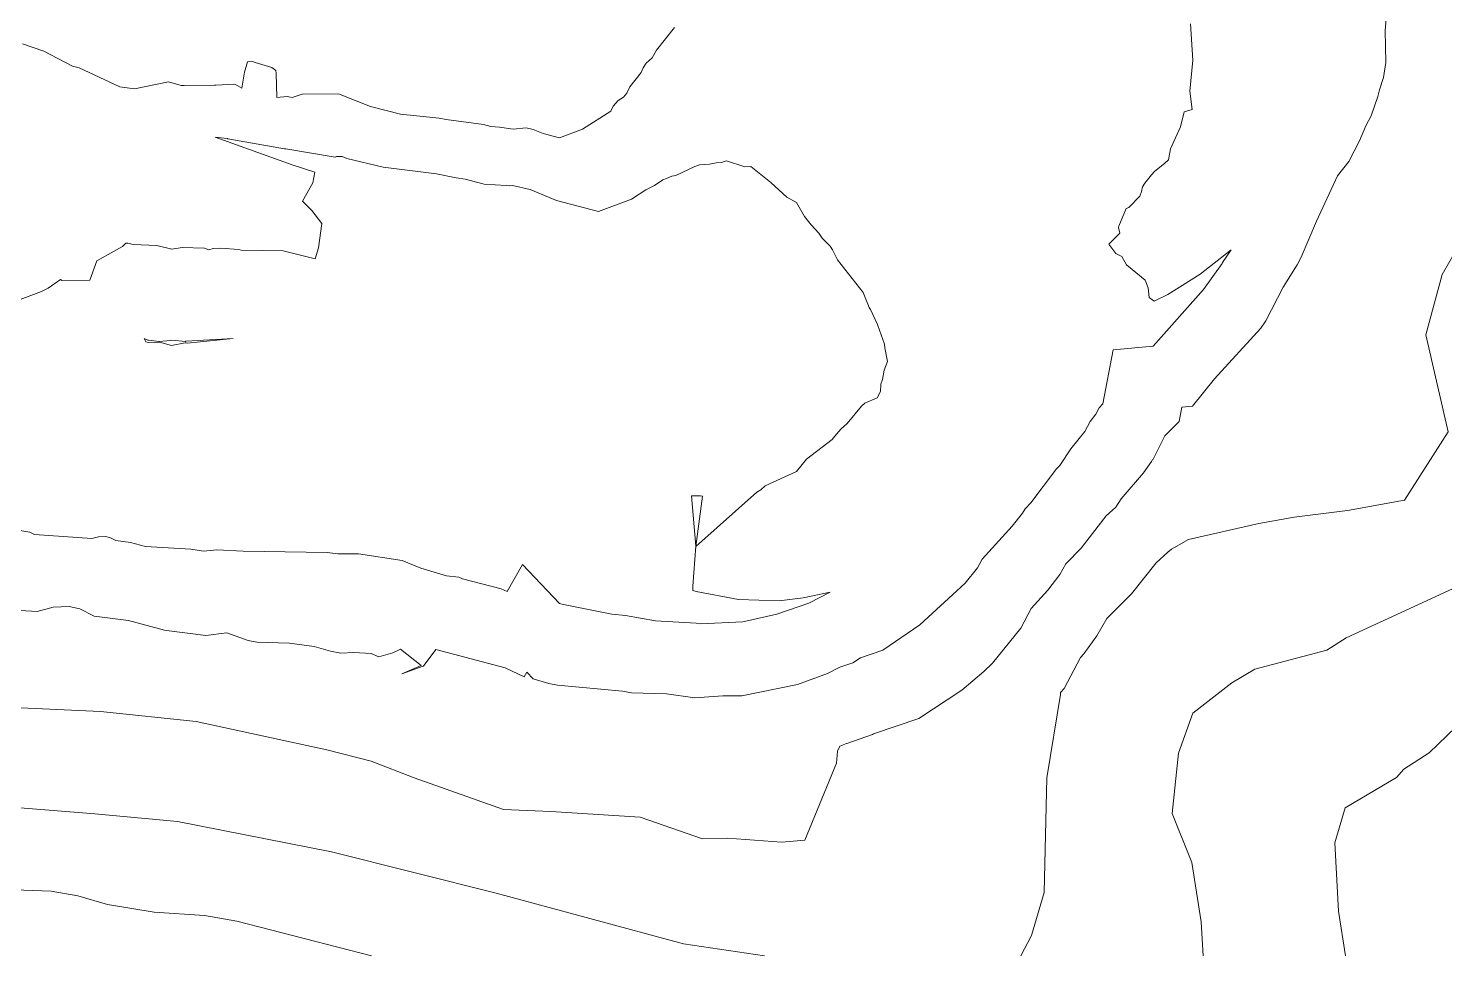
# Model space of a CAD drawing. Header units: metres. Extents: x 809241 to 811075, y 9156873 to 9158251.
# Drawn here: x 810154.8 to 810398.5, y 9156874.9 to 9157034.4 of the extents above; entities that cross this region are included whole.
import ezdxf

# ---------------------------------------------------------------- set-up
doc = ezdxf.new("R2010")
doc.units = ezdxf.units.M
doc.layers.add('C-TOPO-MAJR', color=9, linetype='Continuous')

msp = doc.modelspace()

# ---------------------------------------------------------------- linework, layer by layer
at = {"layer": 'C-TOPO-MAJR', "color": 9, "linetype": 'Continuous', "lineweight": 5}
for points, elevation in [([(810151.04, 9156917.66), (810167.26, 9156916.89), (810183.7, 9156915.21), (810206.18, 9156910.32), (810213.82, 9156908.36), (810221.21, 9156905.5), (810236.55, 9156900.04), (810244.69, 9156899.72), (810260.11, 9156898.75), (810270.83, 9156895.01), (810275.11, 9156895.15), (810284.37, 9156894.41), (810288.39, 9156894.77), (810293.87, 9156908.01), (810294.03, 9156910.07), (810294.43, 9156910.95), (810295.55, 9156911.39), (810295.64, 9156911.43), (810300.06, 9156912.95), (810300.23, 9156913.05), (810307.99, 9156915.69), (810315.39, 9156920.55), (810319.2, 9156923.78), (810320.68, 9156925.2), (810325.56, 9156931.25), (810327.36, 9156934.64), (810330.23, 9156937.79), (810332.26, 9156940.45), (810333.32, 9156942.3), (810335.93, 9156944.97), (810340.25, 9156950.56), (810341.9, 9156952.07), (810342.83, 9156953.5), (810346.64, 9156957.96), (810348.06, 9156959.92), (810348.22, 9156960.22), (810348.3, 9156960.32), (810350.32, 9156964.29), (810352.77, 9156966.76), (810353.24, 9156969.26), (810355.1, 9156969.43), (810358.86, 9156974.09), (810366.82, 9156982.84), (810367.69, 9156984.07), (810370.68, 9156989.85), (810373.07, 9156993.72), (810373.75, 9156995.04), (810376.39, 9157001.21), (810380.01, 9157009.03), (810381.98, 9157011.46), (810383.82, 9157015.03), (810384.88, 9157017.61), (810385.83, 9157019.32), (810386.97, 9157022.64), (810387.24, 9157023.84), (810387.94, 9157025.93), (810388.35, 9157028.5), (810388.23, 9157034.03), (810388.66, 9157039.43)], 2610), ([(810153.46, 9156934.3), (810156.39, 9156934.09), (810159.1, 9156934.83), (810161.84, 9156934.96), (810163.7, 9156934.58), (810166.15, 9156933.31), (810172.08, 9156932.53), (810178.28, 9156930.88), (810178.6, 9156930.86), (810185.4, 9156929.96), (810188.96, 9156930.43), (810192.63, 9156929.14), (810194.15, 9156928.84), (810199.78, 9156928.68), (810204.02, 9156928.11), (810206.83, 9156927.27), (810208.61, 9156926.95), (810210.84, 9156927.03), (810213.81, 9156926.88), (810215.11, 9156926.28), (810217.56, 9156926.97), (810218.84, 9156927.63), (810222.44, 9156924.84), (810219.1, 9156923.41), (810222.76, 9156924.72), (810222.91, 9156924.86), (810224.95, 9156927.57), (810236.87, 9156924.42), (810240.15, 9156922.88), (810240.6, 9156923.66), (810241.65, 9156922.54), (810244.36, 9156921.71), (810245.86, 9156921.41), (810257.04, 9156920.4), (810258.59, 9156920.12), (810264.63, 9156919.97), (810269.49, 9156919.28), (810274.29, 9156919.61), (810277.57, 9156919.59), (810287.12, 9156921.56), (810292.31, 9156923.46), (810294.43, 9156924.54), (810296.64, 9156925.3), (810298, 9156926.13), (810301.82, 9156927.43), (810308.16, 9156931.82), (810315.99, 9156938.97), (810318.13, 9156941.61), (810318.92, 9156943.1), (810324.08, 9156948.77), (810325.86, 9156951.01), (810326.28, 9156951.74), (810327.3, 9156952.78), (810331.69, 9156958.66), (810332.27, 9156959.19), (810334.15, 9156962.06), (810336.54, 9156965.03), (810337.47, 9156966.79), (810338.47, 9156968.06), (810339.01, 9156969.14), (810339.67, 9156969.8), (810341.45, 9156979.11), (810348.35, 9156979.75), (810356.98, 9156989.5), (810360.17, 9156993.97), (810360.24, 9156994.1), (810361.71, 9156996.27), (810356.42, 9156992.09), (810350.82, 9156988.63), (810348.47, 9156987.49), (810347.64, 9156988.12), (810347.44, 9156989.78), (810346.93, 9156991.08), (810343.74, 9156993.7), (810342.91, 9156995.16), (810341.9, 9156995.64), (810340.72, 9156997.26), (810342.61, 9156999.19), (810342.38, 9157000.13), (810342.41, 9157000.35), (810343.66, 9157003.4), (810344.11, 9157003.58), (810346.03, 9157005.54), (810346.33, 9157006.34), (810346.5, 9157007.12), (810346.88, 9157007.76), (810348.04, 9157009.2), (810348.63, 9157009.82), (810350.29, 9157011.12), (810350.97, 9157011.79), (810351.33, 9157013.65), (810353.02, 9157017.43), (810353.67, 9157020.05), (810355.04, 9157020.45), (810354.62, 9157023.58), (810355.17, 9157028.94), (810354.72, 9157035.19)], 2620), ([(810266, 9157034.53), (810262.89, 9157030.66), (810262.16, 9157029.34), (810261.14, 9157028.4), (810260.61, 9157027.57), (810260.23, 9157026.77), (810258.3, 9157024.34), (810257.78, 9157023.25), (810257.23, 9157022.58), (810256.31, 9157021.99), (810255.42, 9157020.99), (810255.05, 9157020.16), (810250.17, 9157017.03), (810246.23, 9157015.53), (810243.42, 9157016.28), (810241.65, 9157017.01), (810240.47, 9157017.27), (810238.22, 9157017.06), (810235.87, 9157017.42), (810234.42, 9157017.51), (810233.16, 9157017.84), (810226.7, 9157018.7), (810225.52, 9157018.95), (810218.86, 9157019.64), (810213.71, 9157020.95), (810208.21, 9157023.13), (810201.92, 9157023.05), (810200.24, 9157022.49), (810199.34, 9157022.64), (810197.61, 9157022.49), (810197.49, 9157026.7), (810197.39, 9157027.12), (810196.74, 9157027.65), (810193.87, 9157028.52), (810193.42, 9157028.7), (810192.55, 9157028.65), (810192.01, 9157026.86), (810191.55, 9157024.09), (810190.35, 9157024.78), (810187.08, 9157024.59), (810186.85, 9157024.62), (810181.66, 9157024.53), (810181.16, 9157024.57), (810178.95, 9157025.17), (810173.13, 9157023.98), (810170.6, 9157024.34), (810163.57, 9157027.6), (810162.44, 9157027.87), (810157.5, 9157030.46), (810153.83, 9157031.74)], 2620), ([(810153.46, 9156987.73), (810157.1, 9156989.13), (810158.25, 9156989.73), (810160.35, 9156991.19), (810160.69, 9156991.02), (810165.44, 9156991.06), (810166.62, 9156994.4), (810171.03, 9156996.85), (810171.59, 9156997.43), (810171.97, 9156997.43), (810172.89, 9156997.23), (810176.92, 9156997.06), (810179.55, 9156996.44), (810181.33, 9156996.72), (810185.13, 9156996.57), (810185.91, 9156996.3), (810186.63, 9156996.51), (810187.9, 9156996.6), (810191.03, 9156996.35), (810191.46, 9156996.24), (810198.66, 9156996.11), (810204.2, 9156994.75), (810204.75, 9156996.63), (810205.32, 9157000.81), (810203.61, 9157003.05), (810202.02, 9157004.67), (810203.76, 9157007.83), (810204.11, 9157009.65), (810200.25, 9157010.9), (810186.97, 9157015.68), (810189.03, 9157015.42), (810189.1, 9157015.42), (810189.18, 9157015.38), (810198.89, 9157013.66), (810199.13, 9157013.68), (810207.6, 9157012.25), (810207.85, 9157012.33), (810208.81, 9157012.35), (810209.65, 9157012.02), (810215.88, 9157010.54), (810225.06, 9157009.39), (810228.45, 9157008.68), (810229.98, 9157008.47), (810233.25, 9157007.61), (810237.04, 9157007.37), (810237.59, 9157007.29), (810238.11, 9157007.34), (810241.15, 9157006.69), (810245.69, 9157004.79), (810252.94, 9157002.88), (810258.61, 9157005.03), (810261.06, 9157006.64), (810262.56, 9157007.35), (810263.98, 9157008.31), (810264.62, 9157008.55), (810265.51, 9157008.99), (810266.19, 9157009.06), (810269.5, 9157010.6), (810270.28, 9157010.93), (810272.03, 9157011.03), (810273.18, 9157011.26), (810274.08, 9157011.31), (810274.96, 9157011.58), (810278.06, 9157010.55), (810279.1, 9157010.62), (810282.58, 9157007.9), (810285.3, 9157005.33), (810287, 9157004.46), (810288.33, 9157002.03), (810289.47, 9157000.62), (810290.83, 9156999.17), (810291.4, 9156998.31), (810292.77, 9156996.91), (810293.17, 9156996.28), (810294.01, 9156994.55), (810298.44, 9156988.95), (810299.46, 9156986.36), (810299.68, 9156986.04), (810300.88, 9156983.47), (810300.99, 9156983.27), (810302.12, 9156980.1), (810302.14, 9156979.42), (810302.6, 9156977.09), (810302.03, 9156975.62), (810301.77, 9156974.02), (810301.46, 9156973.19), (810301.44, 9156971.91), (810300.87, 9156970.83), (810298.73, 9156969.91), (810298.13, 9156969.42), (810295.69, 9156966.43), (810294.6, 9156965.46), (810293.55, 9156964.28), (810293.12, 9156963.68), (810288.71, 9156960.28), (810287, 9156958.15), (810281.61, 9156955.72), (810280.86, 9156955.02), (810280.13, 9156954.65), (810269.64, 9156945.29), (810270.82, 9156953.93), (810270.45, 9156953.99), (810270.36, 9156953.97), (810268.89, 9156954), (810269.63, 9156945.31), (810269.15, 9156938.45), (810269.17, 9156937.71), (810269.74, 9156937.53), (810277, 9156936.15), (810283.99, 9156935.95), (810288.11, 9156936.43), (810292.76, 9156937.41), (810289.07, 9156935.53), (810283.59, 9156933.65), (810277.73, 9156932.33), (810270.45, 9156931.98), (810269.73, 9156932.08), (810262.71, 9156932.48), (810257.55, 9156933.41), (810255.2, 9156933.62), (810246.87, 9156935.28), (810246.18, 9156935.49), (810239.84, 9156942.18), (810237.18, 9156937.52), (810236.18, 9156937.99), (810229.55, 9156939.73), (810228.9, 9156940.03), (810226.77, 9156940.22), (810222.34, 9156941.54), (810219.14, 9156942.85), (810211.65, 9156944), (810208.86, 9156944.04), (810208.09, 9156943.99), (810206.23, 9156944.22), (810191.77, 9156944.5), (810187.24, 9156944.73), (810184.97, 9156944.5), (810182.79, 9156944.8), (810175.01, 9156945.28), (810172.39, 9156945.98), (810169.88, 9156946.31), (810168.84, 9156946.85), (810168.06, 9156947), (810166.89, 9156946.95), (810165.75, 9156946.64), (810155.93, 9156947.36), (810155.1, 9156947.72), (810153.02, 9156948.09)], 2630), ([(810403.31, 9157001.21), (810398.02, 9156992.04), (810395.21, 9156981.68), (810399.07, 9156965.01), (810391.54, 9156953.27), (810381.74, 9156951.49), (810372.59, 9156950.32), (810366.51, 9156949.26), (810354.38, 9156946.51), (810351.48, 9156944.8), (810350.83, 9156944.32), (810348.81, 9156942.47), (810344.57, 9156937.15), (810340.37, 9156932.87), (810338.66, 9156929.89), (810336.38, 9156926.81), (810335.81, 9156926.18), (810332.99, 9156920.88), (810332.4, 9156920.15), (810332.37, 9156919.8), (810330.01, 9156905.48), (810329.6, 9156885.79), (810327.37, 9156878.39), (810325.58, 9156874.91)], 2600), ([(810399.8, 9156937.98), (810381.51, 9156929.58), (810378.17, 9156927.47), (810365.78, 9156924.16), (810361.88, 9156921.86), (810355.16, 9156916.59), (810352.7, 9156909.74), (810351.57, 9156899.36), (810354.99, 9156890.94), (810356.55, 9156880.71), (810356.94, 9156874.91)], 2590), ([(810400.45, 9156914.28), (810395.81, 9156909.77), (810391.41, 9156906.96), (810390.19, 9156905.56), (810381.35, 9156900.35), (810379.57, 9156894.32), (810380.19, 9156882.54), (810381.38, 9156874.91)], 2580), ([(810281.49, 9156874.91), (810267.54, 9156876.94), (810235.32, 9156885.68), (810206.98, 9156892.75), (810180.52, 9156897.99), (810166.26, 9156899.32), (810139.71, 9156901.4), (810127.46, 9156904.5), (810121.74, 9156905.59), (810115.75, 9156904.76), (810102.97, 9156901.89), (810075.75, 9156893.7), (810059.37, 9156887.3), (810047.31, 9156886.49), (810020.79, 9156884.91), (810011.66, 9156883.45), (810005.13, 9156880.38), (810002.59, 9156878.29), (810000.32, 9156874.91)], 2600), ([(810213.87, 9156874.91), (810190.7, 9156880.84), (810185.16, 9156881.82), (810176.48, 9156882.4), (810168.47, 9156883.7), (810163.33, 9156885.23), (810158.77, 9156886.01), (810154.05, 9156886.17), (810139.29, 9156888.01), (810133.98, 9156889.32), (810122.94, 9156893.37), (810114.99, 9156892.89), (810107.55, 9156890.87), (810081.85, 9156878.52), (810069.11, 9156876.08), (810054.63, 9156876.9), (810045.16, 9156876.67), (810040.85, 9156876.18), (810035.21, 9156874.91)], 2590)]:
    msp.add_lwpolyline(points, dxfattribs=dict(at, elevation=elevation))
at = {"layer": 'C-TOPO-MAJR', "color": 9, "linetype": 'Continuous', "lineweight": 5, "elevation": 2640}
msp.add_lwpolyline([(810179.31, 9156980.73), (810177.36, 9156980.54), (810175.49, 9156980.74), (810175.39, 9156980.79), (810174.74, 9156981.04), (810175.04, 9156980.46), (810175.44, 9156980.36), (810177.3, 9156980.42), (810177.39, 9156980.44), (810179.45, 9156979.87), (810181.84, 9156980.31), (810181.98, 9156980.3), (810182.19, 9156980.23), (810190.05, 9156981.03), (810181.96, 9156980.57), (810181.9, 9156980.55), (810179.53, 9156980.75), (810179.31, 9156980.73)], close=True, dxfattribs=at)

doc.saveas('drawing.dxf')
